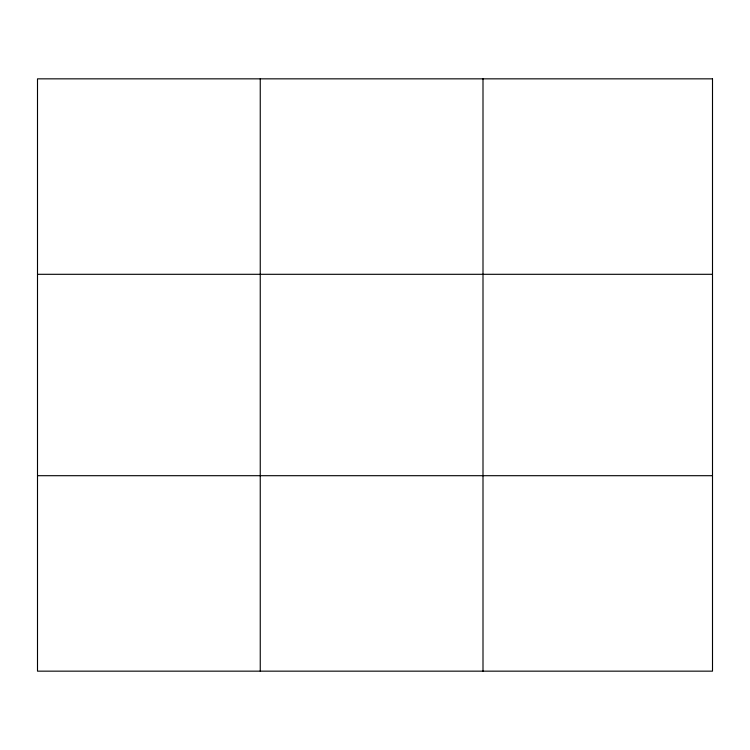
<?xml version="1.0" encoding="UTF-8"?>
<svg xmlns="http://www.w3.org/2000/svg" width="750" height="750" viewBox="0 0 750 750"><rect width="100%" height="100%" fill="white"/><g stroke="black" fill="none" stroke-linecap="round" stroke-linejoin="round"><path stroke-width="1.12" d="M260.25 671.156L260.25 78.844M483 671.156L483 78.844M37.5 274.303L712.5 274.303M37.5 475.697L712.5 475.697M712.5 78.844L712.5 671.156L37.5 671.156L37.5 78.844L712.5 78.844"/></g></svg>
